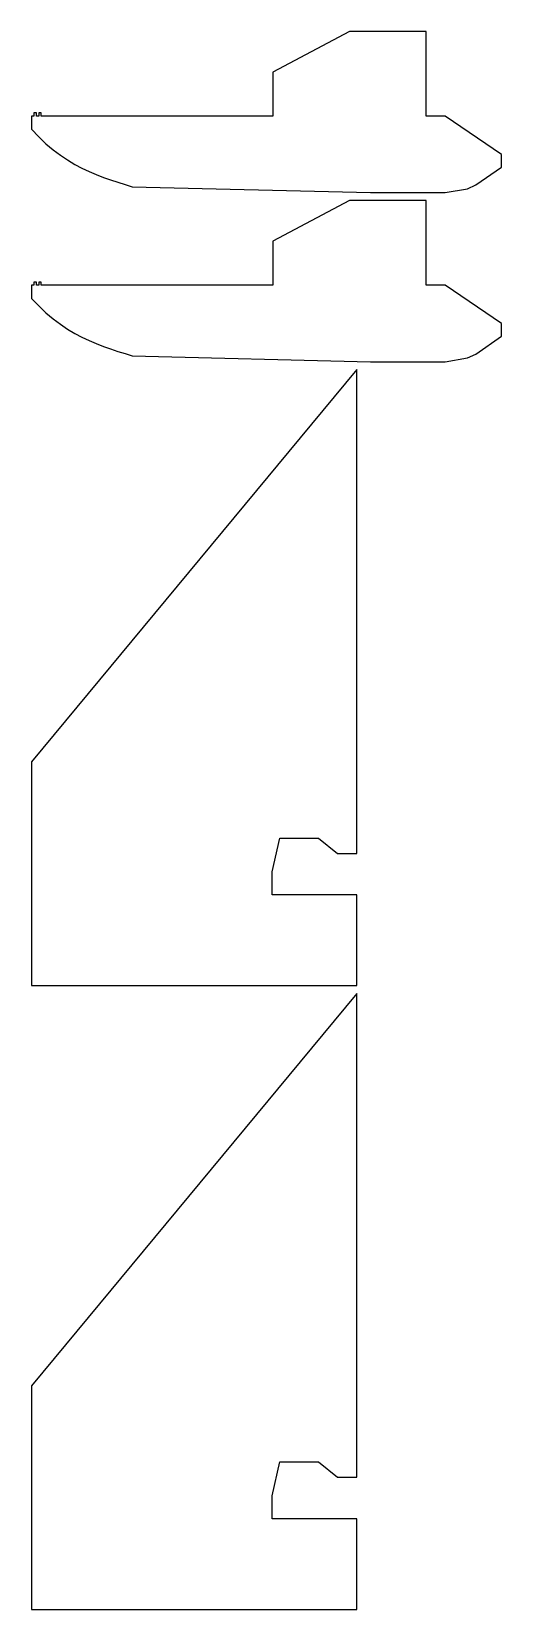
# Model space of a CAD drawing. Header units: metres. Extents: x 0 to 737, y 0 to 2472.
import ezdxf

# ---------------------------------------------------------------- set-up
doc = ezdxf.new("R2010")
doc.units = ezdxf.units.M

msp = doc.modelspace()

# ---------------------------------------------------------------- linework, layer by layer
for p, q in [((498.533, 2472.22), (378.356, 2408.43)), ((618.711, 2472.22), (498.533, 2472.22)), ((618.711, 2339.64), (618.711, 2472.22)), ((378.356, 2408.43), (378.356, 2339.64)), ((3.81715, 2339.64), (0, 2339.64)), ((0, 2339.64), (0, 2319.04)), ((7.63431, 2344.64), (3.81715, 2344.64)), ((3.81715, 2344.64), (3.81715, 2339.64)), ((7.63431, 2339.64), (7.63431, 2344.64)), ((11.4515, 2339.64), (7.63431, 2339.64)), ((15.2686, 2344.64), (11.4515, 2344.64)), ((11.4515, 2344.64), (11.4515, 2339.64)), ((15.2686, 2339.64), (15.2686, 2344.64)), ((378.356, 2339.64), (15.2686, 2339.64)), ((648.711, 2339.64), (618.711, 2339.64)), ((736.711, 2279.75), (648.711, 2339.64)), ((0, 2319.04), (11.3284, 2307.18)), ((11.3284, 2307.18), (22.4878, 2296.52)), ((22.4878, 2296.52), (33.8163, 2287.06)), ((33.8163, 2287.06), (45.1447, 2278.55)), ((45.1447, 2278.55), (56.3041, 2271.01)), ((736.711, 2259.79), (736.711, 2279.75)), ((56.3041, 2271.01), (67.6325, 2264.18)), ((67.6325, 2264.18), (78.961, 2258.19)), ((78.961, 2258.19), (90.1203, 2252.92)), ((90.1203, 2252.92), (101.449, 2248.13)), ((696.711, 2231.84), (736.711, 2259.79)), ((101.449, 2248.13), (112.777, 2243.7)), ((112.777, 2243.7), (123.937, 2239.75)), ((123.937, 2239.75), (135.265, 2236.03)), ((135.265, 2236.03), (146.593, 2232.44)), ((146.593, 2232.44), (157.753, 2228.97)), ((157.753, 2228.97), (531.398, 2219.86)), ((648.711, 2219.86), (683.378, 2225.85)), ((683.378, 2225.85), (696.711, 2231.84)), ((498.533, 2207.36), (378.356, 2143.57)), ((618.711, 2207.36), (498.533, 2207.36)), ((531.398, 2219.86), (648.711, 2219.86)), ((618.711, 2074.78), (618.711, 2207.36)), ((378.356, 2143.57), (378.356, 2074.78)), ((7.63431, 2079.78), (3.81715, 2079.78)), ((3.81715, 2079.78), (3.81715, 2074.78)), ((7.63431, 2074.78), (7.63431, 2079.78)), ((15.2686, 2079.78), (11.4515, 2079.78)), ((11.4515, 2079.78), (11.4515, 2074.78)), ((15.2686, 2074.78), (15.2686, 2079.78)), ((3.81715, 2074.78), (0, 2074.78)), ((0, 2074.78), (0, 2054.18)), ((0, 2054.18), (11.3284, 2042.32)), ((11.4515, 2074.78), (7.63431, 2074.78)), ((378.356, 2074.78), (15.2686, 2074.78)), ((648.711, 2074.78), (618.711, 2074.78)), ((736.711, 2014.89), (648.711, 2074.78)), ((11.3284, 2042.32), (22.4878, 2031.66)), ((22.4878, 2031.66), (33.8163, 2022.2)), ((33.8163, 2022.2), (45.1447, 2013.69)), ((45.1447, 2013.69), (56.3041, 2006.15)), ((56.3041, 2006.15), (67.6325, 1999.32)), ((736.711, 1994.93), (736.711, 2014.89)), ((67.6325, 1999.32), (78.961, 1993.33)), ((78.961, 1993.33), (90.1203, 1988.06)), ((90.1203, 1988.06), (101.449, 1983.27)), ((101.449, 1983.27), (112.777, 1978.84)), ((112.777, 1978.84), (123.937, 1974.88)), ((696.711, 1966.98), (736.711, 1994.93)), ((123.937, 1974.88), (135.265, 1971.17)), ((135.265, 1971.17), (146.593, 1967.58)), ((146.593, 1967.58), (157.753, 1964.1)), ((157.753, 1964.1), (531.398, 1955)), ((531.398, 1955), (648.711, 1955)), ((648.711, 1955), (683.378, 1960.99)), ((683.378, 1960.99), (696.711, 1966.98)), ((510, 1942.5), (0, 1327.8)), ((510, 1184.56), (510, 1942.5)), ((0, 1327.8), (0, 977.5)), ((377.285, 1155.61), (389.35, 1208.69)), ((389.35, 1208.69), (449.675, 1208.69)), ((449.675, 1208.69), (479.837, 1184.56)), ((479.837, 1184.56), (510, 1184.56)), ((377.285, 1119.41), (377.285, 1155.61)), ((510, 1119.41), (377.285, 1119.41)), ((510, 977.5), (510, 1119.41)), ((0, 977.5), (510, 977.5)), ((510, 965), (0, 350.295)), ((510, 207.063), (510, 965)), ((0, 350.295), (0, 0)), ((377.285, 178.107), (389.35, 231.193)), ((389.35, 231.193), (449.675, 231.193)), ((449.675, 231.193), (479.837, 207.063)), ((479.837, 207.063), (510, 207.063)), ((377.285, 141.912), (377.285, 178.107)), ((510, 141.912), (377.285, 141.912)), ((510, 0), (510, 141.912)), ((0, 0), (510, 0))]:
    msp.add_line(p, q)

doc.saveas('drawing.dxf')
